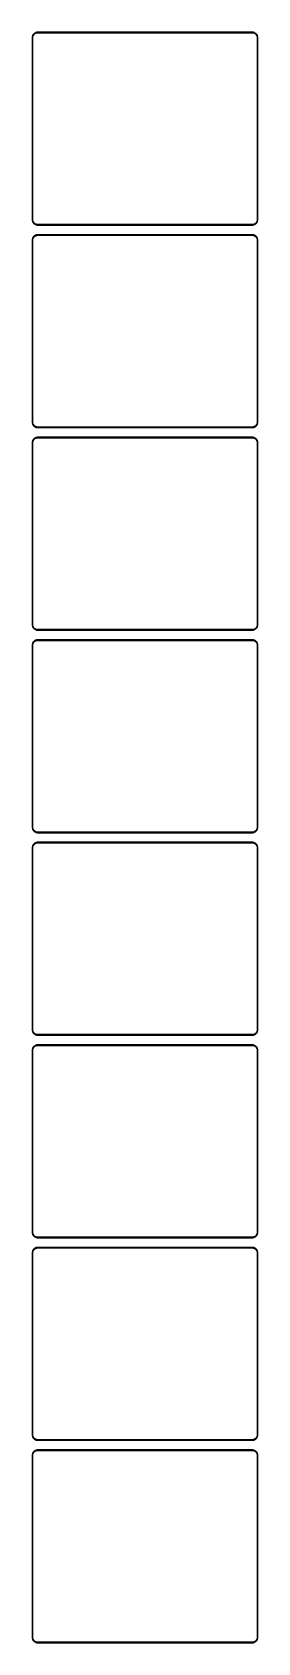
# Model space of a CAD drawing. Header units: metres. Extents: x -105 to 105, y 2745 to 5571.
# Drawn here: x -105 to 105, y 4068 to 5571 of the extents above; entities that cross this region are included whole.
import ezdxf

# ---------------------------------------------------------------- set-up
doc = ezdxf.new("R2010")
doc.units = ezdxf.units.M

msp = doc.modelspace()

# ---------------------------------------------------------------- linework, layer by layer
for p, q in [((-104.961, 5566.63), (-105, 5566)), ((-105, 5566), (-105, 5396)), ((-104.843, 5567.24), (-104.961, 5566.63)), ((-104.649, 5567.84), (-104.843, 5567.24)), ((-104.382, 5568.41), (-104.649, 5567.84)), ((-104.5, 5565.75), (-104.463, 5566.35)), ((-104.5, 5396.25), (-104.5, 5565.75)), ((-104.463, 5566.35), (-104.351, 5566.93)), ((-104.045, 5568.94), (-104.382, 5568.41)), ((-104.351, 5566.93), (-104.166, 5567.5)), ((-104.166, 5567.5), (-103.912, 5568.04)), ((-103.645, 5569.42), (-104.045, 5568.94)), ((-103.912, 5568.04), (-103.593, 5568.54)), ((-103.187, 5569.85), (-103.645, 5569.42)), ((-103.593, 5568.54), (-103.213, 5569)), ((-103.213, 5569), (-102.778, 5569.41)), ((-102.679, 5570.22), (-103.187, 5569.85)), ((-102.778, 5569.41), (-102.295, 5569.76)), ((-102.129, 5570.52), (-102.679, 5570.22)), ((-102.295, 5569.76), (-101.772, 5570.05)), ((-101.545, 5570.76), (-102.129, 5570.52)), ((-101.772, 5570.05), (-101.218, 5570.27)), ((-100.937, 5570.91), (-101.545, 5570.76)), ((-101.218, 5570.27), (-100.64, 5570.42)), ((-100.314, 5570.99), (-100.937, 5570.91)), ((-100.64, 5570.42), (-100.048, 5570.49)), ((100.314, 5570.99), (-100.314, 5570.99)), ((-100.048, 5570.49), (100.048, 5570.49)), ((100.048, 5570.49), (100.64, 5570.42)), ((100.937, 5570.91), (100.314, 5570.99)), ((100.64, 5570.42), (101.218, 5570.27)), ((101.545, 5570.76), (100.937, 5570.91)), ((101.218, 5570.27), (101.772, 5570.05)), ((102.129, 5570.52), (101.545, 5570.76)), ((101.772, 5570.05), (102.295, 5569.76)), ((102.679, 5570.22), (102.129, 5570.52)), ((102.295, 5569.76), (102.778, 5569.41)), ((103.187, 5569.85), (102.679, 5570.22)), ((102.778, 5569.41), (103.213, 5569)), ((103.645, 5569.42), (103.187, 5569.85)), ((103.213, 5569), (103.593, 5568.54)), ((103.593, 5568.54), (103.912, 5568.04)), ((104.045, 5568.94), (103.645, 5569.42)), ((103.912, 5568.04), (104.166, 5567.5)), ((104.382, 5568.41), (104.045, 5568.94)), ((104.166, 5567.5), (104.351, 5566.93)), ((104.351, 5566.93), (104.463, 5566.35)), ((104.649, 5567.84), (104.382, 5568.41)), ((104.463, 5566.35), (104.5, 5565.75)), ((104.5, 5565.75), (104.5, 5396.25)), ((104.843, 5567.24), (104.649, 5567.84)), ((104.961, 5566.63), (104.843, 5567.24)), ((105, 5566), (104.961, 5566.63)), ((105, 5396), (105, 5566)), ((-105, 5396), (-104.961, 5395.37)), ((-104.463, 5395.65), (-104.5, 5396.25)), ((104.5, 5396.25), (104.463, 5395.65)), ((104.961, 5395.37), (105, 5396)), ((-104.961, 5395.37), (-104.843, 5394.76)), ((-104.843, 5394.76), (-104.649, 5394.16)), ((-104.649, 5394.16), (-104.382, 5393.59)), ((-104.351, 5395.07), (-104.463, 5395.65)), ((-104.382, 5393.59), (-104.045, 5393.06)), ((-104.166, 5394.5), (-104.351, 5395.07)), ((-103.912, 5393.96), (-104.166, 5394.5)), ((-104.045, 5393.06), (-103.645, 5392.58)), ((-103.593, 5393.46), (-103.912, 5393.96)), ((-103.645, 5392.58), (-103.187, 5392.15)), ((-103.187, 5380.85), (-103.645, 5380.42)), ((-103.213, 5393), (-103.593, 5393.46)), ((-102.778, 5392.59), (-103.213, 5393)), ((-103.187, 5392.15), (-102.679, 5391.78)), ((-102.679, 5381.22), (-103.187, 5380.85)), ((-102.295, 5392.24), (-102.778, 5392.59)), ((-102.778, 5380.41), (-102.295, 5380.76)), ((-102.679, 5391.78), (-102.129, 5391.48)), ((-102.129, 5381.52), (-102.679, 5381.22)), ((-101.772, 5391.95), (-102.295, 5392.24)), ((-102.295, 5380.76), (-101.772, 5381.05)), ((-102.129, 5391.48), (-101.545, 5391.24)), ((-101.545, 5381.76), (-102.129, 5381.52)), ((-101.218, 5391.73), (-101.772, 5391.95)), ((-101.772, 5381.05), (-101.218, 5381.27)), ((-101.545, 5391.24), (-100.937, 5391.09)), ((-100.937, 5381.91), (-101.545, 5381.76)), ((-100.64, 5391.58), (-101.218, 5391.73)), ((-101.218, 5381.27), (-100.64, 5381.42)), ((-100.937, 5391.09), (-100.314, 5391.01)), ((-100.314, 5381.99), (-100.937, 5381.91)), ((-100.048, 5391.51), (-100.64, 5391.58)), ((-100.64, 5381.42), (-100.048, 5381.49)), ((-100.314, 5391.01), (100.314, 5391.01)), ((100.314, 5381.99), (-100.314, 5381.99)), ((100.048, 5391.51), (-100.048, 5391.51)), ((-100.048, 5381.49), (100.048, 5381.49)), ((100.64, 5391.58), (100.048, 5391.51)), ((100.048, 5381.49), (100.64, 5381.42)), ((100.314, 5391.01), (100.937, 5391.09)), ((100.937, 5381.91), (100.314, 5381.99)), ((101.218, 5391.73), (100.64, 5391.58)), ((100.64, 5381.42), (101.218, 5381.27)), ((100.937, 5391.09), (101.545, 5391.24)), ((101.545, 5381.76), (100.937, 5381.91)), ((101.772, 5391.95), (101.218, 5391.73)), ((101.218, 5381.27), (101.772, 5381.05)), ((101.545, 5391.24), (102.129, 5391.48)), ((102.129, 5381.52), (101.545, 5381.76)), ((102.295, 5392.24), (101.772, 5391.95)), ((101.772, 5381.05), (102.295, 5380.76)), ((102.129, 5391.48), (102.679, 5391.78)), ((102.679, 5381.22), (102.129, 5381.52)), ((102.778, 5392.59), (102.295, 5392.24)), ((102.295, 5380.76), (102.778, 5380.41)), ((102.679, 5391.78), (103.187, 5392.15)), ((103.187, 5380.85), (102.679, 5381.22)), ((103.213, 5393), (102.778, 5392.59)), ((103.187, 5392.15), (103.645, 5392.58)), ((103.645, 5380.42), (103.187, 5380.85)), ((103.593, 5393.46), (103.213, 5393)), ((103.912, 5393.96), (103.593, 5393.46)), ((103.645, 5392.58), (104.045, 5393.06)), ((104.166, 5394.5), (103.912, 5393.96)), ((104.045, 5393.06), (104.382, 5393.59)), ((104.351, 5395.07), (104.166, 5394.5)), ((104.463, 5395.65), (104.351, 5395.07)), ((104.382, 5393.59), (104.649, 5394.16)), ((104.649, 5394.16), (104.843, 5394.76)), ((104.843, 5394.76), (104.961, 5395.37)), ((-104.961, 5377.63), (-105, 5377)), ((-105, 5377), (-105, 5207)), ((-104.843, 5378.24), (-104.961, 5377.63)), ((-104.649, 5378.84), (-104.843, 5378.24)), ((-104.382, 5379.41), (-104.649, 5378.84)), ((-104.5, 5376.75), (-104.463, 5377.35)), ((-104.5, 5207.25), (-104.5, 5376.75)), ((-104.463, 5377.35), (-104.351, 5377.93)), ((-104.045, 5379.94), (-104.382, 5379.41)), ((-104.351, 5377.93), (-104.166, 5378.5)), ((-104.166, 5378.5), (-103.912, 5379.04)), ((-103.645, 5380.42), (-104.045, 5379.94)), ((-103.912, 5379.04), (-103.593, 5379.54)), ((-103.593, 5379.54), (-103.213, 5380)), ((-103.213, 5380), (-102.778, 5380.41)), ((102.778, 5380.41), (103.213, 5380)), ((103.213, 5380), (103.593, 5379.54)), ((103.593, 5379.54), (103.912, 5379.04)), ((104.045, 5379.94), (103.645, 5380.42)), ((103.912, 5379.04), (104.166, 5378.5)), ((104.382, 5379.41), (104.045, 5379.94)), ((104.166, 5378.5), (104.351, 5377.93)), ((104.351, 5377.93), (104.463, 5377.35)), ((104.649, 5378.84), (104.382, 5379.41)), ((104.463, 5377.35), (104.5, 5376.75)), ((104.5, 5376.75), (104.5, 5207.25)), ((104.843, 5378.24), (104.649, 5378.84)), ((104.961, 5377.63), (104.843, 5378.24)), ((105, 5377), (104.961, 5377.63)), ((105, 5207), (105, 5377)), ((-105, 5207), (-104.961, 5206.37)), ((-104.961, 5206.37), (-104.843, 5205.76)), ((-104.843, 5205.76), (-104.649, 5205.16)), ((-104.649, 5205.16), (-104.382, 5204.59)), ((-104.463, 5206.65), (-104.5, 5207.25)), ((-104.351, 5206.07), (-104.463, 5206.65)), ((-104.382, 5204.59), (-104.045, 5204.06)), ((-104.166, 5205.5), (-104.351, 5206.07)), ((-103.912, 5204.96), (-104.166, 5205.5)), ((-104.045, 5204.06), (-103.645, 5203.58)), ((-103.593, 5204.46), (-103.912, 5204.96)), ((-103.645, 5203.58), (-103.187, 5203.15)), ((-103.213, 5204), (-103.593, 5204.46)), ((-102.778, 5203.59), (-103.213, 5204)), ((-103.187, 5203.15), (-102.679, 5202.78)), ((-102.295, 5203.24), (-102.778, 5203.59)), ((-102.679, 5202.78), (-102.129, 5202.48)), ((-101.772, 5202.95), (-102.295, 5203.24)), ((-102.129, 5202.48), (-101.545, 5202.24)), ((-101.218, 5202.73), (-101.772, 5202.95)), ((-101.545, 5202.24), (-100.937, 5202.09)), ((-100.64, 5202.58), (-101.218, 5202.73)), ((-100.937, 5202.09), (-100.314, 5202.01)), ((-100.048, 5202.51), (-100.64, 5202.58)), ((-100.314, 5202.01), (100.314, 5202.01)), ((100.048, 5202.51), (-100.048, 5202.51)), ((100.64, 5202.58), (100.048, 5202.51)), ((100.314, 5202.01), (100.937, 5202.09)), ((101.218, 5202.73), (100.64, 5202.58)), ((100.937, 5202.09), (101.545, 5202.24)), ((101.772, 5202.95), (101.218, 5202.73)), ((101.545, 5202.24), (102.129, 5202.48)), ((102.295, 5203.24), (101.772, 5202.95)), ((102.129, 5202.48), (102.679, 5202.78)), ((102.778, 5203.59), (102.295, 5203.24)), ((102.679, 5202.78), (103.187, 5203.15)), ((103.213, 5204), (102.778, 5203.59)), ((103.187, 5203.15), (103.645, 5203.58)), ((103.593, 5204.46), (103.213, 5204)), ((103.912, 5204.96), (103.593, 5204.46)), ((103.645, 5203.58), (104.045, 5204.06)), ((104.166, 5205.5), (103.912, 5204.96)), ((104.045, 5204.06), (104.382, 5204.59)), ((104.351, 5206.07), (104.166, 5205.5)), ((104.463, 5206.65), (104.351, 5206.07)), ((104.382, 5204.59), (104.649, 5205.16)), ((104.5, 5207.25), (104.463, 5206.65)), ((104.649, 5205.16), (104.843, 5205.76)), ((104.843, 5205.76), (104.961, 5206.37)), ((104.961, 5206.37), (105, 5207)), ((-104.961, 5188.63), (-105, 5188)), ((-105, 5188), (-105, 5018)), ((-104.843, 5189.24), (-104.961, 5188.63)), ((-104.649, 5189.84), (-104.843, 5189.24)), ((-104.382, 5190.41), (-104.649, 5189.84)), ((-104.5, 5187.75), (-104.463, 5188.35)), ((-104.5, 5018.25), (-104.5, 5187.75)), ((-104.463, 5188.35), (-104.351, 5188.93)), ((-104.045, 5190.94), (-104.382, 5190.41)), ((-104.351, 5188.93), (-104.166, 5189.5)), ((-104.166, 5189.5), (-103.912, 5190.04)), ((-103.645, 5191.42), (-104.045, 5190.94)), ((-103.912, 5190.04), (-103.593, 5190.54)), ((-103.187, 5191.85), (-103.645, 5191.42)), ((-103.593, 5190.54), (-103.213, 5191)), ((-103.213, 5191), (-102.778, 5191.41)), ((-102.679, 5192.22), (-103.187, 5191.85)), ((-102.778, 5191.41), (-102.295, 5191.76)), ((-102.129, 5192.52), (-102.679, 5192.22)), ((-102.295, 5191.76), (-101.772, 5192.05)), ((-101.545, 5192.76), (-102.129, 5192.52)), ((-101.772, 5192.05), (-101.218, 5192.27)), ((-100.937, 5192.91), (-101.545, 5192.76)), ((-101.218, 5192.27), (-100.64, 5192.42)), ((-100.314, 5192.99), (-100.937, 5192.91)), ((-100.64, 5192.42), (-100.048, 5192.49)), ((100.314, 5192.99), (-100.314, 5192.99)), ((-100.048, 5192.49), (100.048, 5192.49)), ((100.048, 5192.49), (100.64, 5192.42)), ((100.937, 5192.91), (100.314, 5192.99)), ((100.64, 5192.42), (101.218, 5192.27)), ((101.545, 5192.76), (100.937, 5192.91)), ((101.218, 5192.27), (101.772, 5192.05)), ((102.129, 5192.52), (101.545, 5192.76)), ((101.772, 5192.05), (102.295, 5191.76)), ((102.679, 5192.22), (102.129, 5192.52)), ((102.295, 5191.76), (102.778, 5191.41)), ((103.187, 5191.85), (102.679, 5192.22)), ((102.778, 5191.41), (103.213, 5191)), ((103.645, 5191.42), (103.187, 5191.85)), ((103.213, 5191), (103.593, 5190.54)), ((103.593, 5190.54), (103.912, 5190.04)), ((104.045, 5190.94), (103.645, 5191.42)), ((103.912, 5190.04), (104.166, 5189.5)), ((104.382, 5190.41), (104.045, 5190.94)), ((104.166, 5189.5), (104.351, 5188.93)), ((104.351, 5188.93), (104.463, 5188.35)), ((104.649, 5189.84), (104.382, 5190.41)), ((104.463, 5188.35), (104.5, 5187.75)), ((104.5, 5187.75), (104.5, 5018.25)), ((104.843, 5189.24), (104.649, 5189.84)), ((104.961, 5188.63), (104.843, 5189.24)), ((105, 5188), (104.961, 5188.63)), ((105, 5018), (105, 5188)), ((-105, 5018), (-104.961, 5017.37)), ((-104.961, 5017.37), (-104.843, 5016.76)), ((-104.843, 5016.76), (-104.649, 5016.16)), ((-104.649, 5016.16), (-104.382, 5015.59)), ((-104.463, 5017.65), (-104.5, 5018.25)), ((-104.351, 5017.07), (-104.463, 5017.65)), ((-104.382, 5015.59), (-104.045, 5015.06)), ((-104.166, 5016.5), (-104.351, 5017.07)), ((-103.912, 5015.96), (-104.166, 5016.5)), ((-104.045, 5015.06), (-103.645, 5014.58)), ((-103.593, 5015.46), (-103.912, 5015.96)), ((-103.645, 5014.58), (-103.187, 5014.15)), ((-103.213, 5015), (-103.593, 5015.46)), ((-102.778, 5014.59), (-103.213, 5015)), ((-103.187, 5014.15), (-102.679, 5013.78)), ((-102.295, 5014.24), (-102.778, 5014.59)), ((-102.679, 5013.78), (-102.129, 5013.48)), ((-101.772, 5013.95), (-102.295, 5014.24)), ((-102.129, 5013.48), (-101.545, 5013.24)), ((-101.218, 5013.73), (-101.772, 5013.95)), ((-101.545, 5013.24), (-100.937, 5013.09)), ((-100.64, 5013.58), (-101.218, 5013.73)), ((-100.937, 5013.09), (-100.314, 5013.01)), ((-100.048, 5013.51), (-100.64, 5013.58)), ((-100.314, 5013.01), (100.314, 5013.01)), ((100.048, 5013.51), (-100.048, 5013.51)), ((100.64, 5013.58), (100.048, 5013.51)), ((100.314, 5013.01), (100.937, 5013.09)), ((101.218, 5013.73), (100.64, 5013.58)), ((100.937, 5013.09), (101.545, 5013.24)), ((101.772, 5013.95), (101.218, 5013.73)), ((101.545, 5013.24), (102.129, 5013.48)), ((102.295, 5014.24), (101.772, 5013.95)), ((102.129, 5013.48), (102.679, 5013.78)), ((102.778, 5014.59), (102.295, 5014.24)), ((102.679, 5013.78), (103.187, 5014.15)), ((103.213, 5015), (102.778, 5014.59)), ((103.187, 5014.15), (103.645, 5014.58)), ((103.593, 5015.46), (103.213, 5015)), ((103.912, 5015.96), (103.593, 5015.46)), ((103.645, 5014.58), (104.045, 5015.06)), ((104.166, 5016.5), (103.912, 5015.96)), ((104.045, 5015.06), (104.382, 5015.59)), ((104.351, 5017.07), (104.166, 5016.5)), ((104.463, 5017.65), (104.351, 5017.07)), ((104.382, 5015.59), (104.649, 5016.16)), ((104.5, 5018.25), (104.463, 5017.65)), ((104.649, 5016.16), (104.843, 5016.76)), ((104.843, 5016.76), (104.961, 5017.37)), ((104.961, 5017.37), (105, 5018)), ((-104.961, 4999.63), (-105, 4999)), ((-105, 4999), (-105, 4829)), ((-104.843, 5000.24), (-104.961, 4999.63)), ((-104.649, 5000.84), (-104.843, 5000.24)), ((-104.382, 5001.41), (-104.649, 5000.84)), ((-104.5, 4998.75), (-104.463, 4999.35)), ((-104.5, 4829.25), (-104.5, 4998.75)), ((-104.463, 4999.35), (-104.351, 4999.93)), ((-104.045, 5001.94), (-104.382, 5001.41)), ((-104.351, 4999.93), (-104.166, 5000.5)), ((-104.166, 5000.5), (-103.912, 5001.04)), ((-103.645, 5002.42), (-104.045, 5001.94)), ((-103.912, 5001.04), (-103.593, 5001.54)), ((-103.187, 5002.85), (-103.645, 5002.42)), ((-103.593, 5001.54), (-103.213, 5002)), ((-103.213, 5002), (-102.778, 5002.41)), ((-102.679, 5003.22), (-103.187, 5002.85)), ((-102.778, 5002.41), (-102.295, 5002.76)), ((-102.129, 5003.52), (-102.679, 5003.22)), ((-102.295, 5002.76), (-101.772, 5003.05)), ((-101.545, 5003.76), (-102.129, 5003.52)), ((-101.772, 5003.05), (-101.218, 5003.27)), ((-100.937, 5003.91), (-101.545, 5003.76)), ((-101.218, 5003.27), (-100.64, 5003.42)), ((-100.314, 5003.99), (-100.937, 5003.91)), ((-100.64, 5003.42), (-100.048, 5003.49)), ((100.314, 5003.99), (-100.314, 5003.99)), ((-100.048, 5003.49), (100.048, 5003.49)), ((100.048, 5003.49), (100.64, 5003.42)), ((100.937, 5003.91), (100.314, 5003.99)), ((100.64, 5003.42), (101.218, 5003.27)), ((101.545, 5003.76), (100.937, 5003.91)), ((101.218, 5003.27), (101.772, 5003.05)), ((102.129, 5003.52), (101.545, 5003.76)), ((101.772, 5003.05), (102.295, 5002.76)), ((102.679, 5003.22), (102.129, 5003.52)), ((102.295, 5002.76), (102.778, 5002.41)), ((103.187, 5002.85), (102.679, 5003.22)), ((102.778, 5002.41), (103.213, 5002)), ((103.645, 5002.42), (103.187, 5002.85)), ((103.213, 5002), (103.593, 5001.54)), ((103.593, 5001.54), (103.912, 5001.04)), ((104.045, 5001.94), (103.645, 5002.42)), ((103.912, 5001.04), (104.166, 5000.5)), ((104.382, 5001.41), (104.045, 5001.94)), ((104.166, 5000.5), (104.351, 4999.93)), ((104.351, 4999.93), (104.463, 4999.35)), ((104.649, 5000.84), (104.382, 5001.41)), ((104.463, 4999.35), (104.5, 4998.75)), ((104.5, 4998.75), (104.5, 4829.25)), ((104.843, 5000.24), (104.649, 5000.84)), ((104.961, 4999.63), (104.843, 5000.24)), ((105, 4999), (104.961, 4999.63)), ((105, 4829), (105, 4999)), ((-105, 4829), (-104.961, 4828.37)), ((-104.961, 4828.37), (-104.843, 4827.76)), ((-104.843, 4827.76), (-104.649, 4827.16)), ((-104.649, 4827.16), (-104.382, 4826.59)), ((-104.463, 4828.65), (-104.5, 4829.25)), ((-104.351, 4828.07), (-104.463, 4828.65)), ((-104.382, 4826.59), (-104.045, 4826.06)), ((-104.166, 4827.5), (-104.351, 4828.07)), ((-103.912, 4826.96), (-104.166, 4827.5)), ((-104.045, 4826.06), (-103.645, 4825.58)), ((-103.593, 4826.46), (-103.912, 4826.96)), ((-103.645, 4825.58), (-103.187, 4825.15)), ((-103.213, 4826), (-103.593, 4826.46)), ((-102.778, 4825.59), (-103.213, 4826)), ((-103.187, 4825.15), (-102.679, 4824.78)), ((-102.295, 4825.24), (-102.778, 4825.59)), ((-102.679, 4824.78), (-102.129, 4824.48)), ((-101.772, 4824.95), (-102.295, 4825.24)), ((-101.218, 4824.73), (-101.772, 4824.95)), ((-100.64, 4824.58), (-101.218, 4824.73)), ((-100.048, 4824.51), (-100.64, 4824.58)), ((100.64, 4824.58), (100.048, 4824.51)), ((101.218, 4824.73), (100.64, 4824.58)), ((101.772, 4824.95), (101.218, 4824.73)), ((102.295, 4825.24), (101.772, 4824.95)), ((102.129, 4824.48), (102.679, 4824.78)), ((102.778, 4825.59), (102.295, 4825.24)), ((102.679, 4824.78), (103.187, 4825.15)), ((103.213, 4826), (102.778, 4825.59)), ((103.187, 4825.15), (103.645, 4825.58)), ((103.593, 4826.46), (103.213, 4826)), ((103.912, 4826.96), (103.593, 4826.46)), ((103.645, 4825.58), (104.045, 4826.06)), ((104.166, 4827.5), (103.912, 4826.96)), ((104.045, 4826.06), (104.382, 4826.59)), ((104.351, 4828.07), (104.166, 4827.5)), ((104.463, 4828.65), (104.351, 4828.07)), ((104.382, 4826.59), (104.649, 4827.16)), ((104.5, 4829.25), (104.463, 4828.65)), ((104.649, 4827.16), (104.843, 4827.76)), ((104.843, 4827.76), (104.961, 4828.37)), ((104.961, 4828.37), (105, 4829)), ((-104.961, 4810.63), (-105, 4810)), ((-105, 4810), (-105, 4640)), ((-104.843, 4811.24), (-104.961, 4810.63)), ((-104.649, 4811.84), (-104.843, 4811.24)), ((-104.382, 4812.41), (-104.649, 4811.84)), ((-104.5, 4809.75), (-104.463, 4810.35)), ((-104.5, 4640.25), (-104.5, 4809.75)), ((-104.463, 4810.35), (-104.351, 4810.93)), ((-104.045, 4812.94), (-104.382, 4812.41)), ((-104.351, 4810.93), (-104.166, 4811.5)), ((-104.166, 4811.5), (-103.912, 4812.04)), ((-103.645, 4813.42), (-104.045, 4812.94)), ((-103.912, 4812.04), (-103.593, 4812.54)), ((-103.187, 4813.85), (-103.645, 4813.42)), ((-103.593, 4812.54), (-103.213, 4813)), ((-103.213, 4813), (-102.778, 4813.41)), ((-102.679, 4814.22), (-103.187, 4813.85)), ((-102.778, 4813.41), (-102.295, 4813.76)), ((-102.129, 4814.52), (-102.679, 4814.22)), ((-102.295, 4813.76), (-101.772, 4814.05)), ((-102.129, 4824.48), (-101.545, 4824.24)), ((-101.545, 4814.76), (-102.129, 4814.52)), ((-101.772, 4814.05), (-101.218, 4814.27)), ((-101.545, 4824.24), (-100.937, 4824.09)), ((-100.937, 4814.91), (-101.545, 4814.76)), ((-101.218, 4814.27), (-100.64, 4814.42)), ((-100.937, 4824.09), (-100.314, 4824.01)), ((-100.314, 4814.99), (-100.937, 4814.91)), ((-100.64, 4814.42), (-100.048, 4814.49)), ((-100.314, 4824.01), (100.314, 4824.01)), ((100.314, 4814.99), (-100.314, 4814.99)), ((100.048, 4824.51), (-100.048, 4824.51)), ((-100.048, 4814.49), (100.048, 4814.49)), ((100.048, 4814.49), (100.64, 4814.42)), ((100.314, 4824.01), (100.937, 4824.09)), ((100.937, 4814.91), (100.314, 4814.99)), ((100.64, 4814.42), (101.218, 4814.27)), ((100.937, 4824.09), (101.545, 4824.24)), ((101.545, 4814.76), (100.937, 4814.91)), ((101.218, 4814.27), (101.772, 4814.05)), ((101.545, 4824.24), (102.129, 4824.48)), ((102.129, 4814.52), (101.545, 4814.76)), ((101.772, 4814.05), (102.295, 4813.76)), ((102.679, 4814.22), (102.129, 4814.52)), ((102.295, 4813.76), (102.778, 4813.41)), ((103.187, 4813.85), (102.679, 4814.22)), ((102.778, 4813.41), (103.213, 4813)), ((103.645, 4813.42), (103.187, 4813.85)), ((103.213, 4813), (103.593, 4812.54)), ((103.593, 4812.54), (103.912, 4812.04)), ((104.045, 4812.94), (103.645, 4813.42)), ((103.912, 4812.04), (104.166, 4811.5)), ((104.382, 4812.41), (104.045, 4812.94)), ((104.166, 4811.5), (104.351, 4810.93)), ((104.351, 4810.93), (104.463, 4810.35)), ((104.649, 4811.84), (104.382, 4812.41)), ((104.463, 4810.35), (104.5, 4809.75)), ((104.5, 4809.75), (104.5, 4640.25)), ((104.843, 4811.24), (104.649, 4811.84)), ((104.961, 4810.63), (104.843, 4811.24)), ((105, 4810), (104.961, 4810.63)), ((105, 4640), (105, 4810)), ((-105, 4640), (-104.961, 4639.37)), ((-104.961, 4639.37), (-104.843, 4638.76)), ((-104.843, 4638.76), (-104.649, 4638.16)), ((-104.649, 4638.16), (-104.382, 4637.59)), ((-104.463, 4639.65), (-104.5, 4640.25)), ((-104.351, 4639.07), (-104.463, 4639.65)), ((-104.382, 4637.59), (-104.045, 4637.06)), ((-104.166, 4638.5), (-104.351, 4639.07)), ((-103.912, 4637.96), (-104.166, 4638.5)), ((-104.045, 4637.06), (-103.645, 4636.58)), ((-103.593, 4637.46), (-103.912, 4637.96)), ((-103.645, 4636.58), (-103.187, 4636.15)), ((-103.213, 4637), (-103.593, 4637.46)), ((-102.778, 4636.59), (-103.213, 4637)), ((-103.187, 4636.15), (-102.679, 4635.78)), ((-102.295, 4636.24), (-102.778, 4636.59)), ((-102.679, 4635.78), (-102.129, 4635.48)), ((-101.772, 4635.95), (-102.295, 4636.24)), ((-102.129, 4635.48), (-101.545, 4635.24)), ((-101.218, 4635.73), (-101.772, 4635.95)), ((-101.545, 4635.24), (-100.937, 4635.09)), ((-100.64, 4635.58), (-101.218, 4635.73)), ((-100.937, 4635.09), (-100.314, 4635.01)), ((-100.048, 4635.51), (-100.64, 4635.58)), ((-100.314, 4635.01), (100.314, 4635.01)), ((100.048, 4635.51), (-100.048, 4635.51)), ((100.64, 4635.58), (100.048, 4635.51)), ((100.314, 4635.01), (100.937, 4635.09)), ((101.218, 4635.73), (100.64, 4635.58)), ((100.937, 4635.09), (101.545, 4635.24)), ((101.772, 4635.95), (101.218, 4635.73)), ((101.545, 4635.24), (102.129, 4635.48)), ((102.295, 4636.24), (101.772, 4635.95)), ((102.129, 4635.48), (102.679, 4635.78)), ((102.778, 4636.59), (102.295, 4636.24)), ((102.679, 4635.78), (103.187, 4636.15)), ((103.213, 4637), (102.778, 4636.59)), ((103.187, 4636.15), (103.645, 4636.58)), ((103.593, 4637.46), (103.213, 4637)), ((103.912, 4637.96), (103.593, 4637.46)), ((103.645, 4636.58), (104.045, 4637.06)), ((104.166, 4638.5), (103.912, 4637.96)), ((104.045, 4637.06), (104.382, 4637.59)), ((104.351, 4639.07), (104.166, 4638.5)), ((104.463, 4639.65), (104.351, 4639.07)), ((104.382, 4637.59), (104.649, 4638.16)), ((104.5, 4640.25), (104.463, 4639.65)), ((104.649, 4638.16), (104.843, 4638.76)), ((104.843, 4638.76), (104.961, 4639.37)), ((104.961, 4639.37), (105, 4640)), ((-104.961, 4621.63), (-105, 4621)), ((-105, 4621), (-105, 4451)), ((-104.843, 4622.24), (-104.961, 4621.63)), ((-104.649, 4622.84), (-104.843, 4622.24)), ((-104.382, 4623.41), (-104.649, 4622.84)), ((-104.5, 4620.75), (-104.463, 4621.35)), ((-104.5, 4451.25), (-104.5, 4620.75)), ((-104.463, 4621.35), (-104.351, 4621.93)), ((-104.045, 4623.94), (-104.382, 4623.41)), ((-104.351, 4621.93), (-104.166, 4622.5)), ((-104.166, 4622.5), (-103.912, 4623.04)), ((-103.645, 4624.42), (-104.045, 4623.94)), ((-103.912, 4623.04), (-103.593, 4623.54)), ((-103.187, 4624.85), (-103.645, 4624.42)), ((-103.593, 4623.54), (-103.213, 4624)), ((-103.213, 4624), (-102.778, 4624.41)), ((-102.679, 4625.22), (-103.187, 4624.85)), ((-102.778, 4624.41), (-102.295, 4624.76)), ((-102.129, 4625.52), (-102.679, 4625.22)), ((-102.295, 4624.76), (-101.772, 4625.05)), ((-101.545, 4625.76), (-102.129, 4625.52)), ((-101.772, 4625.05), (-101.218, 4625.27)), ((-100.937, 4625.91), (-101.545, 4625.76)), ((-101.218, 4625.27), (-100.64, 4625.42)), ((-100.314, 4625.99), (-100.937, 4625.91)), ((-100.64, 4625.42), (-100.048, 4625.49)), ((100.314, 4625.99), (-100.314, 4625.99)), ((-100.048, 4625.49), (100.048, 4625.49)), ((100.048, 4625.49), (100.64, 4625.42)), ((100.937, 4625.91), (100.314, 4625.99)), ((100.64, 4625.42), (101.218, 4625.27)), ((101.545, 4625.76), (100.937, 4625.91)), ((101.218, 4625.27), (101.772, 4625.05)), ((102.129, 4625.52), (101.545, 4625.76)), ((101.772, 4625.05), (102.295, 4624.76)), ((102.679, 4625.22), (102.129, 4625.52)), ((102.295, 4624.76), (102.778, 4624.41)), ((103.187, 4624.85), (102.679, 4625.22)), ((102.778, 4624.41), (103.213, 4624)), ((103.645, 4624.42), (103.187, 4624.85)), ((103.213, 4624), (103.593, 4623.54)), ((103.593, 4623.54), (103.912, 4623.04)), ((104.045, 4623.94), (103.645, 4624.42)), ((103.912, 4623.04), (104.166, 4622.5)), ((104.382, 4623.41), (104.045, 4623.94)), ((104.166, 4622.5), (104.351, 4621.93)), ((104.351, 4621.93), (104.463, 4621.35)), ((104.649, 4622.84), (104.382, 4623.41)), ((104.463, 4621.35), (104.5, 4620.75)), ((104.5, 4620.75), (104.5, 4451.25)), ((104.843, 4622.24), (104.649, 4622.84)), ((104.961, 4621.63), (104.843, 4622.24)), ((105, 4621), (104.961, 4621.63)), ((105, 4451), (105, 4621)), ((-105, 4451), (-104.961, 4450.37)), ((-104.961, 4450.37), (-104.843, 4449.76)), ((-104.843, 4449.76), (-104.649, 4449.16)), ((-104.649, 4449.16), (-104.382, 4448.59)), ((-104.463, 4450.65), (-104.5, 4451.25)), ((-104.351, 4450.07), (-104.463, 4450.65)), ((-104.166, 4449.5), (-104.351, 4450.07)), ((-103.912, 4448.96), (-104.166, 4449.5)), ((-103.593, 4448.46), (-103.912, 4448.96)), ((103.912, 4448.96), (103.593, 4448.46)), ((104.166, 4449.5), (103.912, 4448.96)), ((104.351, 4450.07), (104.166, 4449.5)), ((104.463, 4450.65), (104.351, 4450.07)), ((104.382, 4448.59), (104.649, 4449.16)), ((104.5, 4451.25), (104.463, 4450.65)), ((104.649, 4449.16), (104.843, 4449.76)), ((104.843, 4449.76), (104.961, 4450.37)), ((104.961, 4450.37), (105, 4451)), ((-104.649, 4433.84), (-104.843, 4433.24)), ((-104.382, 4434.41), (-104.649, 4433.84)), ((-104.382, 4448.59), (-104.045, 4448.06)), ((-104.045, 4434.94), (-104.382, 4434.41)), ((-104.166, 4433.5), (-103.912, 4434.04)), ((-104.045, 4448.06), (-103.645, 4447.58)), ((-103.645, 4435.42), (-104.045, 4434.94)), ((-103.912, 4434.04), (-103.593, 4434.54)), ((-103.645, 4447.58), (-103.187, 4447.15)), ((-103.187, 4435.85), (-103.645, 4435.42)), ((-103.213, 4448), (-103.593, 4448.46)), ((-103.593, 4434.54), (-103.213, 4435)), ((-102.778, 4447.59), (-103.213, 4448)), ((-103.213, 4435), (-102.778, 4435.41)), ((-103.187, 4447.15), (-102.679, 4446.78)), ((-102.679, 4436.22), (-103.187, 4435.85)), ((-102.295, 4447.24), (-102.778, 4447.59)), ((-102.778, 4435.41), (-102.295, 4435.76)), ((-102.679, 4446.78), (-102.129, 4446.48)), ((-102.129, 4436.52), (-102.679, 4436.22)), ((-101.772, 4446.95), (-102.295, 4447.24)), ((-102.295, 4435.76), (-101.772, 4436.05)), ((-102.129, 4446.48), (-101.545, 4446.24)), ((-101.545, 4436.76), (-102.129, 4436.52)), ((-101.218, 4446.73), (-101.772, 4446.95)), ((-101.772, 4436.05), (-101.218, 4436.27)), ((-101.545, 4446.24), (-100.937, 4446.09)), ((-100.937, 4436.91), (-101.545, 4436.76)), ((-100.64, 4446.58), (-101.218, 4446.73)), ((-101.218, 4436.27), (-100.64, 4436.42)), ((-100.937, 4446.09), (-100.314, 4446.01)), ((-100.314, 4436.99), (-100.937, 4436.91)), ((-100.048, 4446.51), (-100.64, 4446.58)), ((-100.64, 4436.42), (-100.048, 4436.49)), ((-100.314, 4446.01), (100.314, 4446.01)), ((100.314, 4436.99), (-100.314, 4436.99)), ((100.048, 4446.51), (-100.048, 4446.51)), ((-100.048, 4436.49), (100.048, 4436.49)), ((100.64, 4446.58), (100.048, 4446.51)), ((100.048, 4436.49), (100.64, 4436.42)), ((100.314, 4446.01), (100.937, 4446.09)), ((100.937, 4436.91), (100.314, 4436.99)), ((101.218, 4446.73), (100.64, 4446.58)), ((100.64, 4436.42), (101.218, 4436.27)), ((100.937, 4446.09), (101.545, 4446.24)), ((101.545, 4436.76), (100.937, 4436.91)), ((101.772, 4446.95), (101.218, 4446.73)), ((101.218, 4436.27), (101.772, 4436.05)), ((101.545, 4446.24), (102.129, 4446.48)), ((102.129, 4436.52), (101.545, 4436.76)), ((102.295, 4447.24), (101.772, 4446.95)), ((101.772, 4436.05), (102.295, 4435.76)), ((102.129, 4446.48), (102.679, 4446.78)), ((102.679, 4436.22), (102.129, 4436.52)), ((102.778, 4447.59), (102.295, 4447.24)), ((102.295, 4435.76), (102.778, 4435.41)), ((102.679, 4446.78), (103.187, 4447.15)), ((103.187, 4435.85), (102.679, 4436.22)), ((103.213, 4448), (102.778, 4447.59)), ((102.778, 4435.41), (103.213, 4435)), ((103.187, 4447.15), (103.645, 4447.58)), ((103.645, 4435.42), (103.187, 4435.85)), ((103.593, 4448.46), (103.213, 4448)), ((103.213, 4435), (103.593, 4434.54)), ((103.593, 4434.54), (103.912, 4434.04)), ((103.645, 4447.58), (104.045, 4448.06)), ((104.045, 4434.94), (103.645, 4435.42)), ((103.912, 4434.04), (104.166, 4433.5)), ((104.045, 4448.06), (104.382, 4448.59)), ((104.382, 4434.41), (104.045, 4434.94)), ((104.649, 4433.84), (104.382, 4434.41)), ((104.843, 4433.24), (104.649, 4433.84)), ((-104.961, 4432.63), (-105, 4432)), ((-105, 4432), (-105, 4262)), ((-104.843, 4433.24), (-104.961, 4432.63)), ((-104.5, 4431.75), (-104.463, 4432.35)), ((-104.5, 4262.25), (-104.5, 4431.75)), ((-104.463, 4432.35), (-104.351, 4432.93)), ((-104.351, 4432.93), (-104.166, 4433.5)), ((104.166, 4433.5), (104.351, 4432.93)), ((104.351, 4432.93), (104.463, 4432.35)), ((104.463, 4432.35), (104.5, 4431.75)), ((104.5, 4431.75), (104.5, 4262.25)), ((104.961, 4432.63), (104.843, 4433.24)), ((105, 4432), (104.961, 4432.63)), ((105, 4262), (105, 4432)), ((-105, 4262), (-104.961, 4261.37)), ((-104.961, 4261.37), (-104.843, 4260.76)), ((-104.843, 4260.76), (-104.649, 4260.16)), ((-104.649, 4260.16), (-104.382, 4259.59)), ((-104.463, 4261.65), (-104.5, 4262.25)), ((-104.351, 4261.07), (-104.463, 4261.65)), ((-104.382, 4259.59), (-104.045, 4259.06)), ((-104.166, 4260.5), (-104.351, 4261.07)), ((-103.912, 4259.96), (-104.166, 4260.5)), ((-104.045, 4259.06), (-103.645, 4258.58)), ((-103.593, 4259.46), (-103.912, 4259.96)), ((-103.645, 4258.58), (-103.187, 4258.15)), ((-103.213, 4259), (-103.593, 4259.46)), ((-102.778, 4258.59), (-103.213, 4259)), ((-103.187, 4258.15), (-102.679, 4257.78)), ((-102.295, 4258.24), (-102.778, 4258.59)), ((-102.679, 4257.78), (-102.129, 4257.48)), ((-101.772, 4257.95), (-102.295, 4258.24)), ((-102.129, 4257.48), (-101.545, 4257.24)), ((-101.218, 4257.73), (-101.772, 4257.95)), ((-101.545, 4257.24), (-100.937, 4257.09)), ((-100.64, 4257.58), (-101.218, 4257.73)), ((-100.937, 4257.09), (-100.314, 4257.01)), ((-100.048, 4257.51), (-100.64, 4257.58)), ((-100.314, 4257.01), (100.314, 4257.01)), ((100.048, 4257.51), (-100.048, 4257.51)), ((100.64, 4257.58), (100.048, 4257.51)), ((100.314, 4257.01), (100.937, 4257.09)), ((101.218, 4257.73), (100.64, 4257.58)), ((100.937, 4257.09), (101.545, 4257.24)), ((101.772, 4257.95), (101.218, 4257.73)), ((101.545, 4257.24), (102.129, 4257.48)), ((102.295, 4258.24), (101.772, 4257.95)), ((102.129, 4257.48), (102.679, 4257.78)), ((102.778, 4258.59), (102.295, 4258.24)), ((102.679, 4257.78), (103.187, 4258.15)), ((103.213, 4259), (102.778, 4258.59)), ((103.187, 4258.15), (103.645, 4258.58)), ((103.593, 4259.46), (103.213, 4259)), ((103.912, 4259.96), (103.593, 4259.46)), ((103.645, 4258.58), (104.045, 4259.06)), ((104.166, 4260.5), (103.912, 4259.96)), ((104.045, 4259.06), (104.382, 4259.59)), ((104.351, 4261.07), (104.166, 4260.5)), ((104.463, 4261.65), (104.351, 4261.07)), ((104.382, 4259.59), (104.649, 4260.16)), ((104.5, 4262.25), (104.463, 4261.65)), ((104.649, 4260.16), (104.843, 4260.76)), ((104.843, 4260.76), (104.961, 4261.37)), ((104.961, 4261.37), (105, 4262)), ((-104.961, 4243.63), (-105, 4243)), ((-105, 4243), (-105, 4073)), ((-104.843, 4244.24), (-104.961, 4243.63)), ((-104.649, 4244.84), (-104.843, 4244.24)), ((-104.382, 4245.41), (-104.649, 4244.84)), ((-104.5, 4242.75), (-104.463, 4243.35)), ((-104.5, 4073.25), (-104.5, 4242.75)), ((-104.463, 4243.35), (-104.351, 4243.93)), ((-104.045, 4245.94), (-104.382, 4245.41)), ((-104.351, 4243.93), (-104.166, 4244.5)), ((-104.166, 4244.5), (-103.912, 4245.04)), ((-103.645, 4246.42), (-104.045, 4245.94)), ((-103.912, 4245.04), (-103.593, 4245.54)), ((-103.187, 4246.85), (-103.645, 4246.42)), ((-103.593, 4245.54), (-103.213, 4246)), ((-103.213, 4246), (-102.778, 4246.41)), ((-102.679, 4247.22), (-103.187, 4246.85)), ((-102.778, 4246.41), (-102.295, 4246.76)), ((-102.129, 4247.52), (-102.679, 4247.22)), ((-102.295, 4246.76), (-101.772, 4247.05)), ((-101.545, 4247.76), (-102.129, 4247.52)), ((-101.772, 4247.05), (-101.218, 4247.27)), ((-100.937, 4247.91), (-101.545, 4247.76)), ((-101.218, 4247.27), (-100.64, 4247.42)), ((-100.314, 4247.99), (-100.937, 4247.91)), ((-100.64, 4247.42), (-100.048, 4247.49)), ((100.314, 4247.99), (-100.314, 4247.99)), ((-100.048, 4247.49), (100.048, 4247.49)), ((100.048, 4247.49), (100.64, 4247.42)), ((100.937, 4247.91), (100.314, 4247.99)), ((100.64, 4247.42), (101.218, 4247.27)), ((101.545, 4247.76), (100.937, 4247.91)), ((101.218, 4247.27), (101.772, 4247.05)), ((102.129, 4247.52), (101.545, 4247.76)), ((101.772, 4247.05), (102.295, 4246.76)), ((102.679, 4247.22), (102.129, 4247.52)), ((102.295, 4246.76), (102.778, 4246.41)), ((103.187, 4246.85), (102.679, 4247.22)), ((102.778, 4246.41), (103.213, 4246)), ((103.645, 4246.42), (103.187, 4246.85)), ((103.213, 4246), (103.593, 4245.54)), ((103.593, 4245.54), (103.912, 4245.04)), ((104.045, 4245.94), (103.645, 4246.42)), ((103.912, 4245.04), (104.166, 4244.5)), ((104.382, 4245.41), (104.045, 4245.94)), ((104.166, 4244.5), (104.351, 4243.93)), ((104.351, 4243.93), (104.463, 4243.35)), ((104.649, 4244.84), (104.382, 4245.41)), ((104.463, 4243.35), (104.5, 4242.75)), ((104.5, 4242.75), (104.5, 4073.25)), ((104.843, 4244.24), (104.649, 4244.84)), ((104.961, 4243.63), (104.843, 4244.24)), ((105, 4243), (104.961, 4243.63)), ((105, 4073), (105, 4243)), ((-104.463, 4072.65), (-104.5, 4073.25)), ((104.5, 4073.25), (104.463, 4072.65)), ((-105, 4073), (-104.961, 4072.37)), ((-104.961, 4072.37), (-104.843, 4071.76)), ((-104.843, 4071.76), (-104.649, 4071.16)), ((-104.649, 4071.16), (-104.382, 4070.59)), ((-104.351, 4072.07), (-104.463, 4072.65)), ((-104.382, 4070.59), (-104.045, 4070.06)), ((-104.166, 4071.5), (-104.351, 4072.07)), ((-103.912, 4070.96), (-104.166, 4071.5)), ((-104.045, 4070.06), (-103.645, 4069.58)), ((-103.593, 4070.46), (-103.912, 4070.96)), ((-103.645, 4069.58), (-103.187, 4069.15)), ((-103.213, 4070), (-103.593, 4070.46)), ((-102.778, 4069.59), (-103.213, 4070)), ((-103.187, 4069.15), (-102.679, 4068.78)), ((-102.295, 4069.24), (-102.778, 4069.59)), ((-102.679, 4068.78), (-102.129, 4068.48)), ((-101.772, 4068.95), (-102.295, 4069.24)), ((-102.129, 4068.48), (-101.545, 4068.24)), ((-101.218, 4068.73), (-101.772, 4068.95)), ((-101.545, 4068.24), (-100.937, 4068.09)), ((-100.64, 4068.58), (-101.218, 4068.73)), ((-100.937, 4068.09), (-100.314, 4068.01)), ((-100.048, 4068.51), (-100.64, 4068.58)), ((-100.314, 4068.01), (100.314, 4068.01)), ((100.048, 4068.51), (-100.048, 4068.51)), ((100.64, 4068.58), (100.048, 4068.51)), ((100.314, 4068.01), (100.937, 4068.09)), ((101.218, 4068.73), (100.64, 4068.58)), ((100.937, 4068.09), (101.545, 4068.24)), ((101.772, 4068.95), (101.218, 4068.73)), ((101.545, 4068.24), (102.129, 4068.48)), ((102.295, 4069.24), (101.772, 4068.95)), ((102.129, 4068.48), (102.679, 4068.78)), ((102.778, 4069.59), (102.295, 4069.24)), ((102.679, 4068.78), (103.187, 4069.15)), ((103.213, 4070), (102.778, 4069.59)), ((103.187, 4069.15), (103.645, 4069.58)), ((103.593, 4070.46), (103.213, 4070)), ((103.912, 4070.96), (103.593, 4070.46)), ((103.645, 4069.58), (104.045, 4070.06)), ((104.166, 4071.5), (103.912, 4070.96)), ((104.045, 4070.06), (104.382, 4070.59)), ((104.351, 4072.07), (104.166, 4071.5)), ((104.463, 4072.65), (104.351, 4072.07)), ((104.382, 4070.59), (104.649, 4071.16)), ((104.649, 4071.16), (104.843, 4071.76)), ((104.843, 4071.76), (104.961, 4072.37)), ((104.961, 4072.37), (105, 4073))]:
    msp.add_line(p, q)

doc.saveas('drawing.dxf')
